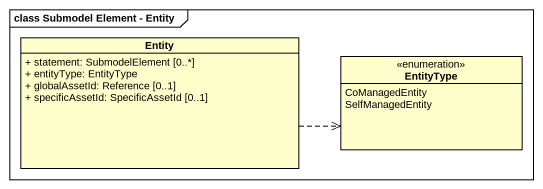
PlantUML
@startuml
mainframe class Submodel Element - Entity
hide circle
hide empty members
skinparam classAttributeIconSize 0
class "Entity" as Entity_ {
  + statement: SubmodelElement [0..*]
  + entityType: EntityType
  + globalAssetId: Reference [0..1]
  + specificAssetId: SpecificAssetId [0..1]
}
enum EntityType {
  CoManagedEntity
  SelfManagedEntity
}
Entity_ .right.> EntityType
@enduml
